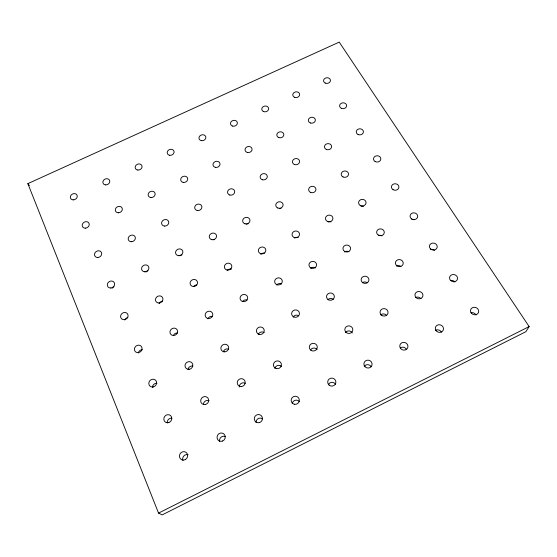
<?xml version="1.0" encoding="UTF-8"?>
<svg xmlns="http://www.w3.org/2000/svg" width="557" height="557" viewBox="0 0 557 557"><rect width="100%" height="100%" fill="white"/><g stroke="black" fill="none" stroke-linecap="round" stroke-linejoin="round"><path stroke-width="0.84" d="M529.15 326.583L525.85 331.707L162.205 514.891L158.543 513.108L27.85 183.636L339.234 42.109L529.15 326.583L158.543 513.108M27.85 183.636L29.375 185.634M112.061 288.268A3.753 3.307 -33.4 0 1 114.011 286.771M145.934 272.088A3.711 3.3 -29.3 0 1 147.953 270.786M179.8 255.83A3.676 3.286 -24.7 0 1 181.979 254.911M279.635 208.597A3.621 3.217 -10.3 0 1 281.048 208.457M246.5 224.186A3.634 3.245 -14.9 0 1 248.171 223.796M213.428 239.823A3.655 3.272 -19.8 0 1 214.682 239.357M152.402 387.456A4.003 3.697 -44.5 0 1 156.99 383.286M187.988 369.382A3.948 3.697 -38.9 0 1 192.826 366.081M223.266 351.857A3.899 3.69 -30.6 0 1 228.704 349.211M327.864 299.708A3.843 3.6 -0.8 0 1 333.281 299.339M293.163 316.982A3.85 3.641 -8.9 0 1 298.747 315.791M258.267 334.499A3.864 3.676 -19.7 0 1 264.213 332.613M362.342 282.705A3.85 3.551 4.6 0 1 367.223 282.81M396.556 265.981A3.857 3.495 8.1 0 1 400.866 266.42M430.895 249.425A3.864 3.439 10.4 0 1 434.509 250.399M450.314 280.526A3.969 3.558 15.3 0 1 454.874 282.002M415.445 297.633A3.955 3.614 13.7 0 1 420.925 298.719M380.647 314.9A3.948 3.676 11.2 0 1 386.676 315.596M274.893 368.358A3.948 3.829 -19.4 0 1 281.64 366.541M310.528 349.935A3.934 3.788 -2.6 0 1 317.051 349.497M345.605 332.452A3.934 3.732 6.5 0 1 352.303 332.905M239.259 387.018A3.983 3.843 -36.7 0 1 245.261 383.3M203.396 404.681A4.038 3.836 -46.4 0 1 209.119 400.734M167.232 422.888A4.108 3.829 -51.4 0 1 171.862 418.189M138.261 353.047A3.913 3.558 -39.6 0 1 142.32 349.733M173.359 335.495A3.864 3.558 -34.3 0 1 177.516 332.982M207.914 318.841A3.822 3.551 -27.6 0 1 212.412 316.404M310.834 268.258A3.767 3.467 -5.4 0 1 315.589 267.917M276.683 284.996A3.774 3.502 -12 0 1 281.626 283.945M242.518 301.664A3.795 3.53 -19.8 0 1 247.002 300.007M344.47 251.973A3.767 3.426 -0.3 0 1 348.947 251.841M378.412 235.569A3.767 3.377 3.5 0 1 382.018 235.896M411.867 219.59A3.774 3.328 6.3 0 1 414.123 219.771M360.971 206.327A3.683 3.258 -0.1 0 1 363.512 206.417M328.136 221.944A3.683 3.3 -3.7 0 1 330.997 221.93M227.263 270.451A3.718 3.398 -19.8 0 1 231.447 269.135M260.864 254.27A3.704 3.37 -13.7 0 1 264.422 253.143M294.472 238.041A3.69 3.342 -8.3 0 1 298.211 237.574M193.613 286.5A3.746 3.412 -25.9 0 1 196.712 285.024M159.246 303.314A3.788 3.426 -31.4 0 1 162.435 301.219M124.831 319.997A3.829 3.433 -36 0 1 127.866 317.581M182.954 460.528A4.226 3.962 -60.2 0 1 188.155 454.749M219.618 441.443A4.15 3.976 -58.3 0 1 225.327 436.584M256.039 422.464A4.08 3.99 -52.6 0 1 262.493 418.85M364.32 366.255A4.038 3.864 18 0 1 371.178 366.75M328.421 384.615A4.031 3.934 12.9 0 1 335.676 384.441M292.258 403.637A4.024 3.99 -17.4 0 1 299.464 401.674M400.274 347.944A4.052 3.802 19.6 0 1 406.526 349.538M435.407 330.405A4.073 3.732 20.4 0 1 441.395 332.16M470.888 312.797A4.087 3.669 20.7 0 1 475.95 314.942M73.162 199.879A3.6 3.001 -28.5 0 0 77.047 195.228A3.6 3.001 -28.5 0 0 71.122 195.096A3.6 3.001 -28.5 0 0 73.162 199.879M105.774 184.91A3.565 2.987 -25.7 0 0 109.569 180.315A3.565 2.987 -25.7 0 0 103.637 180.19A3.565 2.987 -25.7 0 0 105.774 184.91M137.816 170.045A3.537 2.98 -22.7 0 0 141.931 165.763A3.537 2.98 -22.7 0 0 136.096 165.178A3.537 2.98 -22.7 0 0 137.816 170.045M232.68 126.098A3.481 2.917 -13.6 0 0 237.345 122.589A3.481 2.917 -13.6 0 0 231.775 121.12A3.481 2.917 -13.6 0 0 232.68 126.098M201.418 140.663A3.495 2.945 -16.6 0 0 205.777 136.771A3.495 2.945 -16.6 0 0 200.047 135.755A3.495 2.945 -16.6 0 0 201.418 140.663M169.593 155.271A3.516 2.959 -19.6 0 0 174.021 151.344A3.516 2.959 -19.6 0 0 168.311 150.299A3.516 2.959 -19.6 0 0 169.593 155.271M263.691 111.63A3.467 2.896 -10.8 0 0 268.648 108.524A3.467 2.896 -10.8 0 0 263.273 106.624A3.467 2.896 -10.8 0 0 263.691 111.63M294.764 97.364A3.46 2.869 -8.2 0 0 299.666 94.293A3.46 2.869 -8.2 0 0 294.249 92.427A3.46 2.869 -8.2 0 0 294.764 97.364M325.281 83.097A3.453 2.834 -5.9 0 0 330.454 80.459A3.453 2.834 -5.9 0 0 325.274 78.175A3.453 2.834 -5.9 0 0 325.281 83.097M341.392 108.343A3.523 2.938 -4.3 0 0 346.642 105.635A3.523 2.938 -4.3 0 0 341.337 103.254A3.523 2.938 -4.3 0 0 341.392 108.343M310.388 122.979A3.53 2.966 -6.8 0 0 315.359 119.818A3.53 2.966 -6.8 0 0 309.817 117.868A3.53 2.966 -6.8 0 0 310.388 122.979M278.813 137.6A3.537 3.001 -9.7 0 0 283.84 134.418A3.537 3.001 -9.7 0 0 278.34 132.42A3.537 3.001 -9.7 0 0 278.813 137.6M183.162 182.376A3.579 3.07 -19.6 0 0 187.646 178.324A3.579 3.07 -19.6 0 0 181.819 177.217A3.579 3.07 -19.6 0 0 183.162 182.376M215.517 167.385A3.558 3.05 -16.2 0 0 219.931 163.375A3.558 3.05 -16.2 0 0 214.076 162.303A3.558 3.05 -16.2 0 0 215.517 167.385M247.294 152.444A3.544 3.029 -12.8 0 0 252.022 148.83A3.544 3.029 -12.8 0 0 246.326 147.292A3.544 3.029 -12.8 0 0 247.294 152.444M150.856 197.533A3.607 3.091 -23.1 0 0 155.02 193.119A3.607 3.091 -23.1 0 0 149.06 192.492A3.607 3.091 -23.1 0 0 150.856 197.533M118.272 212.788A3.634 3.098 -26.5 0 0 122.108 208.046A3.634 3.098 -26.5 0 0 116.058 207.893A3.634 3.098 -26.5 0 0 118.272 212.788M85.423 228.154A3.669 3.112 -29.7 0 0 88.911 223.106A3.669 3.112 -29.7 0 0 82.798 223.448A3.669 3.112 -29.7 0 0 85.423 228.154M110.711 287.997A3.815 3.349 -33.1 0 0 114.269 282.608A3.815 3.349 -33.1 0 0 107.905 282.914A3.815 3.349 -33.1 0 0 110.711 287.997M144.723 271.781A3.774 3.342 -29.1 0 0 148.642 266.719A3.774 3.342 -29.1 0 0 142.334 266.504A3.774 3.342 -29.1 0 0 144.723 271.781M178.442 255.684A3.739 3.328 -24.5 0 0 182.71 250.977A3.739 3.328 -24.5 0 0 176.485 250.253A3.739 3.328 -24.5 0 0 178.442 255.684M277.859 208.033A3.683 3.258 -10.4 0 0 283.095 204.628A3.683 3.258 -10.4 0 0 277.365 202.4A3.683 3.258 -10.4 0 0 277.859 208.033M245.003 223.81A3.697 3.286 -14.9 0 0 249.933 219.938A3.697 3.286 -14.9 0 0 244.001 218.198A3.697 3.286 -14.9 0 0 245.003 223.81M211.869 239.691A3.711 3.314 -19.7 0 0 216.471 235.388A3.711 3.314 -19.7 0 0 210.372 234.149A3.711 3.314 -19.7 0 0 211.869 239.691M310.764 192.492A3.676 3.224 -6.4 0 0 315.944 189.122A3.676 3.224 -6.4 0 0 310.165 186.943A3.676 3.224 -6.4 0 0 310.764 192.492M343.063 176.952A3.669 3.189 -3 0 0 348.536 174.069A3.669 3.189 -3 0 0 343.001 171.431A3.669 3.189 -3 0 0 343.063 176.952M375.105 161.509A3.669 3.147 -0.2 0 0 380.835 159.142A3.669 3.147 -0.2 0 0 375.585 156.071A3.669 3.147 -0.2 0 0 375.105 161.509M358.095 134.522A3.593 3.043 -2.5 0 0 363.429 131.737A3.593 3.043 -2.5 0 0 357.984 129.259A3.593 3.043 -2.5 0 0 358.095 134.522M326.263 149.401A3.6 3.077 -5.1 0 0 331.645 146.595A3.6 3.077 -5.1 0 0 326.256 144.068A3.6 3.077 -5.1 0 0 326.263 149.401M294.493 164.538A3.6 3.112 -8.2 0 0 299.589 161.265A3.6 3.112 -8.2 0 0 293.957 159.177A3.6 3.112 -8.2 0 0 294.493 164.538M197.248 210.497A3.648 3.189 -19.7 0 0 201.794 206.32A3.648 3.189 -19.7 0 0 195.827 205.15A3.648 3.189 -19.7 0 0 197.248 210.497M229.825 195.034A3.627 3.168 -15.6 0 0 234.685 191.274A3.627 3.168 -15.6 0 0 228.892 189.617A3.627 3.168 -15.6 0 0 229.825 195.034M262.451 179.772A3.614 3.14 -11.7 0 0 267.249 176.054A3.614 3.14 -11.7 0 0 261.421 174.438A3.614 3.14 -11.7 0 0 262.451 179.772M164.385 226.058A3.669 3.203 -23.7 0 0 168.604 221.505A3.669 3.203 -23.7 0 0 162.519 220.83A3.669 3.203 -23.7 0 0 164.385 226.058M131.243 241.731A3.704 3.217 -27.6 0 0 135.121 236.829A3.704 3.217 -27.6 0 0 128.946 236.648A3.704 3.217 -27.6 0 0 131.243 241.731M97.823 257.508A3.739 3.224 -31.2 0 0 101.346 252.293A3.739 3.224 -31.2 0 0 95.115 252.62A3.739 3.224 -31.2 0 0 97.823 257.508M153.286 386.913A4.08 3.753 -43.9 0 0 155.814 380.438A4.08 3.753 -43.9 0 0 149.081 381.956A4.08 3.753 -43.9 0 0 153.286 386.913M189.178 369.319A4.017 3.753 -38.3 0 0 192.172 363.136A4.017 3.753 -38.3 0 0 185.397 364.027A4.017 3.753 -38.3 0 0 189.178 369.319M224.394 351.843A3.969 3.746 -30 0 0 228.342 346.301A3.969 3.746 -30 0 0 221.589 345.988A3.969 3.746 -30 0 0 224.394 351.843M328.491 299.798A3.913 3.655 -1.2 0 0 334.353 296.603A3.913 3.655 -1.2 0 0 328.47 293.476A3.913 3.655 -1.2 0 0 328.491 299.798M293.873 316.996A3.92 3.697 -9.1 0 0 299.429 313.229A3.92 3.697 -9.1 0 0 293.288 310.611A3.92 3.697 -9.1 0 0 293.873 316.996M259.297 334.409A3.934 3.732 -19.5 0 0 264.095 329.653A3.934 3.732 -19.5 0 0 257.543 328.184A3.934 3.732 -19.5 0 0 259.297 334.409M362.809 282.733A3.92 3.6 4.1 0 0 368.936 280.129A3.92 3.6 4.1 0 0 363.359 276.516A3.92 3.6 4.1 0 0 362.809 282.733M396.828 265.78A3.927 3.544 7.7 0 0 403.184 263.788A3.927 3.544 7.7 0 0 397.956 259.743A3.927 3.544 7.7 0 0 396.828 265.78M430.561 248.958A3.934 3.495 10.1 0 0 437.106 247.587A3.934 3.495 10.1 0 0 432.267 243.151A3.934 3.495 10.1 0 0 430.561 248.958M450.752 280.624A4.038 3.614 14.8 0 0 457.436 279.224A4.038 3.614 14.8 0 0 452.43 274.601A4.038 3.614 14.8 0 0 450.752 280.624M416.121 297.668A4.031 3.669 13.2 0 0 422.826 296.261A4.031 3.669 13.2 0 0 417.91 291.569A4.031 3.669 13.2 0 0 416.121 297.668M381.475 315.144A4.017 3.732 10.6 0 0 387.992 313.083A4.017 3.732 10.6 0 0 382.68 308.787A4.017 3.732 10.6 0 0 381.475 315.144M276.418 368.595A4.017 3.885 -19 0 0 281.278 363.679A4.017 3.885 -19 0 0 274.566 362.12A4.017 3.885 -19 0 0 276.418 368.595M311.266 350.485A4.003 3.85 -3.1 0 0 317.295 347.157A4.003 3.85 -3.1 0 0 311.307 343.822A4.003 3.85 -3.1 0 0 311.266 350.485M346.203 332.501A4.01 3.795 5.9 0 0 352.762 330.433A4.01 3.795 5.9 0 0 347.526 326.068A4.01 3.795 5.9 0 0 346.203 332.501M241.23 386.565A4.059 3.906 -35.7 0 0 244.69 380.508A4.059 3.906 -35.7 0 0 237.755 380.765A4.059 3.906 -35.7 0 0 241.23 386.565M205.373 404.5A4.115 3.899 -45.5 0 0 207.775 397.858A4.115 3.899 -45.5 0 0 200.931 399.404A4.115 3.899 -45.5 0 0 205.373 404.5M168.806 422.589A4.184 3.892 -50.6 0 0 170.693 415.689A4.184 3.892 -50.6 0 0 163.96 417.903A4.184 3.892 -50.6 0 0 168.806 422.589M138.394 352.644A3.983 3.614 -39.1 0 0 141.492 346.607A3.983 3.614 -39.1 0 0 134.843 347.484A3.983 3.614 -39.1 0 0 138.394 352.644M173.638 335.523A3.934 3.614 -33.9 0 0 177.154 329.814A3.934 3.614 -33.9 0 0 170.519 330.099A3.934 3.614 -33.9 0 0 173.638 335.523M208.576 318.52A3.892 3.6 -27.3 0 0 212.482 313.159A3.892 3.6 -27.3 0 0 205.881 312.888A3.892 3.6 -27.3 0 0 208.576 318.52M310.834 267.952A3.829 3.516 -5.6 0 0 316.599 264.847A3.829 3.516 -5.6 0 0 310.876 261.86A3.829 3.516 -5.6 0 0 310.834 267.952M277.17 284.787A3.843 3.551 -12 0 0 282.246 280.665A3.843 3.551 -12 0 0 276.014 278.744A3.843 3.551 -12 0 0 277.17 284.787M242.859 301.581A3.857 3.586 -19.6 0 0 247.587 296.985A3.857 3.586 -19.6 0 0 241.195 295.6A3.857 3.586 -19.6 0 0 242.859 301.581M344.553 251.36A3.829 3.474 -0.5 0 0 350.576 248.826A3.829 3.474 -0.5 0 0 345.152 245.372A3.829 3.474 -0.5 0 0 344.553 251.36M378.307 235.103A3.829 3.426 3.2 0 0 384.281 232.589A3.829 3.426 3.2 0 0 378.795 229.192A3.829 3.426 3.2 0 0 378.307 235.103M411.449 218.776A3.836 3.377 6 0 0 417.659 216.84A3.836 3.377 6 0 0 412.507 213.018A3.836 3.377 6 0 0 411.449 218.776M393.089 189.7A3.753 3.258 2.6 0 0 398.916 187.27A3.753 3.258 2.6 0 0 393.514 184.068A3.753 3.258 2.6 0 0 393.089 189.7M360.191 205.387A3.746 3.307 -0.3 0 0 366.06 202.936A3.746 3.307 -0.3 0 0 360.727 199.678A3.746 3.307 -0.3 0 0 360.191 205.387M327.328 221.38A3.746 3.349 -3.9 0 0 332.94 218.393A3.746 3.349 -3.9 0 0 327.314 215.587A3.746 3.349 -3.9 0 0 327.328 221.38M227.061 270.034A3.788 3.446 -19.7 0 0 231.726 265.585A3.788 3.446 -19.7 0 0 225.488 264.276A3.788 3.446 -19.7 0 0 227.061 270.034M260.773 253.707A3.767 3.419 -13.8 0 0 265.78 249.71A3.767 3.419 -13.8 0 0 259.694 247.886A3.767 3.419 -13.8 0 0 260.773 253.707M294.193 237.491A3.753 3.384 -8.4 0 0 299.513 233.982A3.753 3.384 -8.4 0 0 293.636 231.649A3.753 3.384 -8.4 0 0 294.193 237.491M193.376 286.5A3.815 3.46 -25.6 0 0 197.248 281.32A3.815 3.46 -25.6 0 0 190.793 281.09A3.815 3.46 -25.6 0 0 193.376 286.5M159.065 303.022A3.85 3.474 -31.1 0 0 162.547 297.508A3.85 3.474 -31.1 0 0 156.051 297.814A3.85 3.474 -31.1 0 0 159.065 303.022M124.455 319.662A3.899 3.481 -35.7 0 0 127.525 313.842A3.899 3.481 -35.7 0 0 121.015 314.719A3.899 3.481 -35.7 0 0 124.455 319.662M185.377 459.56A4.303 4.031 -59.3 0 0 185.836 452.228A4.303 4.031 -59.3 0 0 179.458 455.849A4.303 4.031 -59.3 0 0 185.377 459.56M222.654 440.991A4.226 4.045 -57.1 0 0 223.691 433.799A4.226 4.045 -57.1 0 0 217.084 436.73A4.226 4.045 -57.1 0 0 222.654 440.991M259.569 422.554A4.157 4.059 -50.3 0 0 261.17 415.571A4.157 4.059 -50.3 0 0 254.382 417.813A4.157 4.059 -50.3 0 0 259.569 422.554M365.023 366.736A4.115 3.927 16.9 0 0 371.93 365.301A4.115 3.927 16.9 0 0 367.028 360.233A4.115 3.927 16.9 0 0 365.023 366.736M329.076 385.075A4.101 3.996 11.2 0 0 335.808 382.944A4.101 3.996 11.2 0 0 330.496 378.3A4.101 3.996 11.2 0 0 329.076 385.075M294.27 404.236A4.101 4.052 -16.8 0 0 299.193 399.146A4.101 4.052 -16.8 0 0 292.307 397.489A4.101 4.052 -16.8 0 0 294.27 404.236M400.657 348.55A4.129 3.864 18.9 0 0 407.682 347.805A4.129 3.864 18.9 0 0 403.24 342.374A4.129 3.864 18.9 0 0 400.657 348.55M436.235 330.837A4.143 3.795 19.8 0 0 443.247 330.092A4.143 3.795 19.8 0 0 438.7 324.745A4.143 3.795 19.8 0 0 436.235 330.837M471.487 313.292A4.164 3.732 20.2 0 0 478.484 312.54A4.164 3.732 20.2 0 0 473.84 307.276A4.164 3.732 20.2 0 0 471.487 313.292"/></g></svg>
